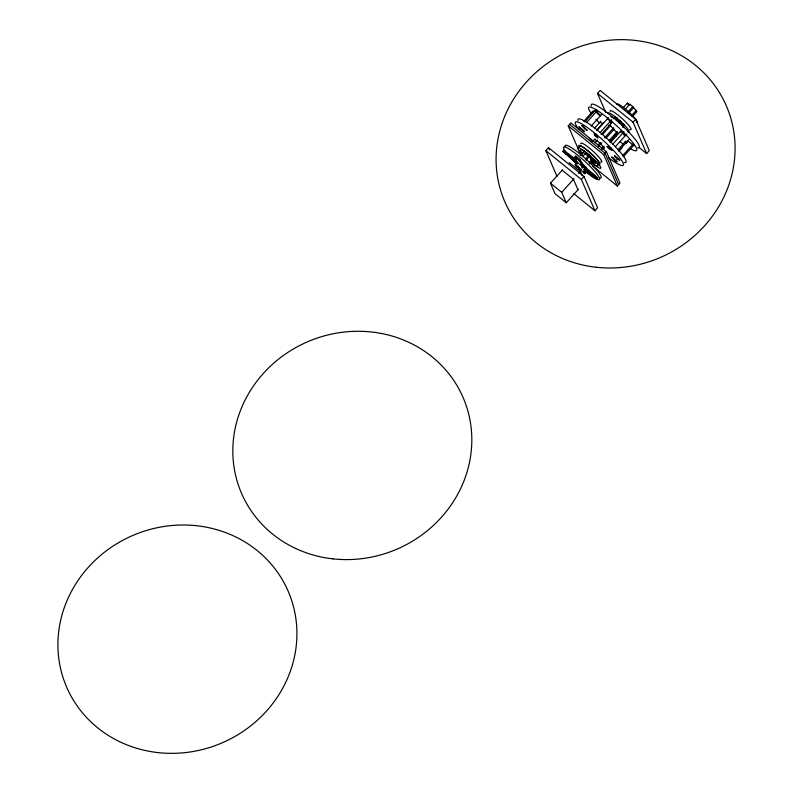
<?xml version="1.0" encoding="UTF-8"?>
<svg xmlns="http://www.w3.org/2000/svg" width="793" height="793" viewBox="0 0 793 793"><rect width="100%" height="100%" fill="white"/><g stroke="black" fill="none" stroke-linecap="round" stroke-linejoin="round"><path stroke-width="1.19" d="M556.973 176.353L545.842 150.62L548.508 147.676L584.054 176.522L597.605 207.845L594.948 210.799L573.805 193.641M580.803 154.932L568.214 125.839L570.881 122.895L606.427 151.741L619.977 183.064L617.321 186.018L592.341 165.747M605.743 112.408L597.516 93.386L600.182 90.432L635.728 119.287L649.279 150.611L646.622 153.564L638.93 147.32M583.747 121.369L593.333 110.752M584.768 121.914L596.217 109.226M586.463 122.697L597.644 110.306M577.086 164.002L562.663 151.156L564.368 152.107L565.191 151.235L575.857 159.532M565.181 153.951L565.974 153.069M591.251 126.008L601.639 114.499M594.591 128.238L600.985 121.151M596.505 130.359L603.691 122.4M597.248 130.062L608.439 117.671M578.404 189.289L566.252 202.76L554.991 193.621L550.471 183.183L562.634 169.712M576.204 158.322L576.57 160.087L575.768 160.969L574.925 156.955L575.718 156.062L576.144 158.075M594.958 135.692L594.056 133.601L597.01 136.009L597.922 138.091L594.958 135.692L596.286 134.215M600.212 132.471L611.661 119.783M580.139 155.438L584.282 150.848M592.579 141.66L595.077 138.904M613.326 118.682L614.981 116.849M623.278 107.65L627.432 103.06L629.672 104.884M601.114 134.552L612.305 122.162M592.599 174.797L597.853 178.564L595.384 175.749L594.572 176.611L582.657 166.56L579.068 160.315L579.762 159.224L575.718 156.062M582.558 156.548L585.878 152.871M595.008 142.77L597.496 140.004M602.472 134.493L610.769 125.304M615.745 119.793L617.4 117.949M624.874 109.682L629.85 104.17L632.814 106.569L636.938 111.625L632.784 116.214M585.521 158.957L589.665 154.357M597.962 145.169L600.45 142.413M604.603 137.813L613.732 127.713M618.709 122.191L620.364 120.358M627.828 112.091L632.814 106.569M586.086 160.275L589.407 156.598M598.537 146.487L601.857 142.809M606.001 138.22L614.297 129.031M619.274 123.51L620.939 121.676M628.403 113.409L633.379 107.888M582.657 166.56L583.46 165.678L579.871 159.433M566.252 202.76L561.731 192.322L573.894 178.851M578.751 173.459L580.377 171.665L569.116 162.525M589.08 162.694L592.401 159.026M601.52 148.915L604.018 146.16M608.994 140.639L617.291 131.45M622.267 125.938L623.922 124.105M631.397 115.828L636.373 110.316M580.228 169.464L584.778 173.855L583.975 169.593L584.828 168.959M589.645 164.002L593.798 159.413M602.918 149.302L604.583 147.458M609.559 141.947L617.856 132.758M622.832 127.247L624.487 125.403M610.937 141.987L621.325 130.478M584.828 173.617L585.621 172.725L585.095 170.217M612.85 144.108L624.041 131.717M594.948 210.799L581.388 179.476L584.054 176.522M617.321 186.018L603.76 154.694L606.427 151.741M646.622 153.564L633.062 122.241L635.728 119.287M609.44 149.034L612.146 150.273L609.658 147.657L606.942 146.408L609.44 149.034L610.769 147.557M615.348 146.735L626.797 134.047M617.886 149.847L625.875 140.995M618.49 151.106L628.879 139.598M619.581 150.63L621.98 147.974M625.974 143.543L627.57 141.778M583.975 169.593L595.355 178.445L596.158 177.553M615.487 161.128L617.182 161.901L613.187 157.708L611.492 156.935L615.487 161.128L616.815 159.651M622.426 155.834L633.617 143.444M623.794 156.251L634.182 144.752M580.674 170.247L581.477 169.365M599.914 122.33L602.63 123.579M620.255 131.658L622.971 132.897L625.469 135.524L623.655 134.691M624.815 142.175L626.51 142.958M584.679 172.527L585.63 172.735M578.444 168.037C580.892 169.474 575.599 164.647 577.235 166.927M564.388 152.117L575.768 160.969M588.327 171.476L589.04 172.031M591.172 173.687L591.885 174.242M565.171 151.225L563.466 150.264L564.963 152.177M595.374 178.455L597.079 179.416L594.581 176.631M584.134 172.111L583.559 171.645M597.516 93.386L633.062 122.241M610.779 116.502L612.255 117.701M607.369 118.851L610.332 121.26L611.234 123.341M610.362 125.76L617.45 133.214M608.687 125.254L610.184 126.464M627.808 140.777L632.556 144.623L633.121 145.932M614.892 135.117L616.369 136.317M594.621 139.399L600.004 142.909L604.127 147.964M569.552 124.362L605.099 153.218L618.649 184.541M568.214 125.839L603.76 154.694M583.192 152.573L591.271 158.273L591.836 159.591M590.458 159.314L595.394 163.318L588.575 156.082M579.237 160.226L586.324 167.68L583.341 165.251L583.906 166.57M545.842 150.62L581.388 179.476M562.197 170.198L573.448 179.337L577.968 189.775M550.471 183.183L561.731 192.322M583.46 165.678L595.365 175.729M567.461 154.318L568.214 154.952M568.958 155.577L569.701 156.211M570.445 156.836L571.188 157.46M575.649 161.237L577.135 162.496M589.308 138.329L591.806 140.956M579.068 160.305L574.915 156.945M627.432 103.06L627.997 104.369M592.272 111.932L592.827 113.23M592.133 159.829L592.698 161.138M592.401 160.9L592.976 162.218M588.307 155.874L588.872 157.183M580.377 171.665L582.181 175.838M548.508 147.676L549.48 149.907M576.977 163.001A4.024 0.624 42.1 0 1 578.682 163.487A4.024 0.624 42.1 0 1 582.468 167.095A4.024 0.624 42.1 0 1 581.735 167.541M608.102 113.647A14.046 2.181 42.1 0 1 620.641 121.349A14.046 2.181 42.1 0 1 627.838 131.797M613.861 118.593A6.394 0.991 42.1 0 1 619.303 121.735A6.394 0.991 42.1 0 1 622.792 126.692M591.152 113.31A32.186 4.986 42.1 0 1 599.042 111.644A32.186 4.986 42.1 0 1 630.574 139.915A32.186 4.986 42.1 0 1 631.139 149.153M623.556 144.257A32.186 4.986 42.1 0 1 620.037 141.62M599.131 122.717A32.186 4.986 42.1 0 1 595.91 119.208M579.009 129.646A32.186 4.986 42.1 0 1 587.573 127.673A32.186 4.986 42.1 0 1 621.018 159.452A32.186 4.986 42.1 0 1 608.846 157.985M582.577 153.822A13.679 2.121 42.1 0 1 585.938 152.464A13.679 2.121 42.1 0 1 600.47 166.738A13.679 2.121 42.1 0 1 591.647 162.724M565.419 151.681A24.137 3.737 42.1 0 1 574.955 153.039A24.137 3.737 42.1 0 1 598.953 177.037A24.137 3.737 42.1 0 1 584.966 171.229M576.422 163.725A24.137 3.737 42.1 0 1 568.551 155.606M565.171 146.556A24.137 3.737 42.1 0 1 585.809 158.967A24.137 3.737 42.1 0 1 599.904 177.989M616.686 104.309A13.679 2.121 42.1 0 1 628.899 112.071A13.679 2.121 42.1 0 1 636.422 122.419M591.35 105.885A32.186 4.986 42.1 0 1 618.867 122.429A32.186 4.986 42.1 0 1 637.661 147.785M578.028 120.635A32.186 4.986 42.1 0 1 605.545 137.179A32.186 4.986 42.1 0 1 624.349 162.545M610.154 111.377A14.046 2.181 42.1 0 1 622.693 119.079A14.046 2.181 42.1 0 1 629.89 129.527M579.158 146.923A14.046 2.181 42.1 0 1 589.863 152.474A14.046 2.181 42.1 0 1 599.002 164.379M579.336 146.546A13.679 2.121 42.1 0 1 591.033 153.574A13.679 2.121 42.1 0 1 599.022 164.349M580.853 143.83A14.046 2.181 42.1 0 1 593.392 151.532A14.046 2.181 42.1 0 1 600.598 161.98M583.331 167.085A4.024 0.624 42.1 0 1 583.162 167.016M577.71 161.99A4.024 0.624 42.1 0 1 577.71 161.683M581.527 164.339A4.024 0.624 42.1 0 1 582.617 165.44M583.222 166.153A4.024 0.624 42.1 0 1 583.668 166.907M576.858 167.125A4.024 0.624 42.1 0 1 575.807 164.875A4.024 0.624 42.1 0 1 580.714 169.315A4.024 0.624 42.1 0 1 578.305 168.433M582.181 154.209A13.679 2.121 42.1 0 1 581.011 148.787A13.679 2.121 42.1 0 1 596.891 163.209A13.679 2.121 42.1 0 1 590.765 162.01M596.584 111.486L594.889 110.703L598.874 114.906L600.569 115.679L596.584 111.486M583.261 126.236L581.566 125.453L585.561 129.656L587.256 130.429L583.261 126.236M583.688 130.528L578.949 126.682L579.514 127.99L584.253 131.836L583.688 130.528M619.234 159.373L614.496 155.527L615.061 156.836L619.799 160.682L619.234 159.373M158.094 752.616A120.705 112.913 -23.4 0 0 289.207 593.679A120.705 112.913 -23.4 0 0 84.94 571.238A120.705 112.913 -23.4 0 0 158.094 752.616M333.001 558.867A120.705 112.913 -23.4 0 0 464.113 399.94A120.705 112.913 -23.4 0 0 259.846 377.498A120.705 112.913 -23.4 0 0 333.001 558.867M596.267 267.261A120.705 112.913 -23.4 0 0 727.379 108.324A120.705 112.913 -23.4 0 0 523.112 85.882A120.705 112.913 -23.4 0 0 596.267 267.261"/></g></svg>
